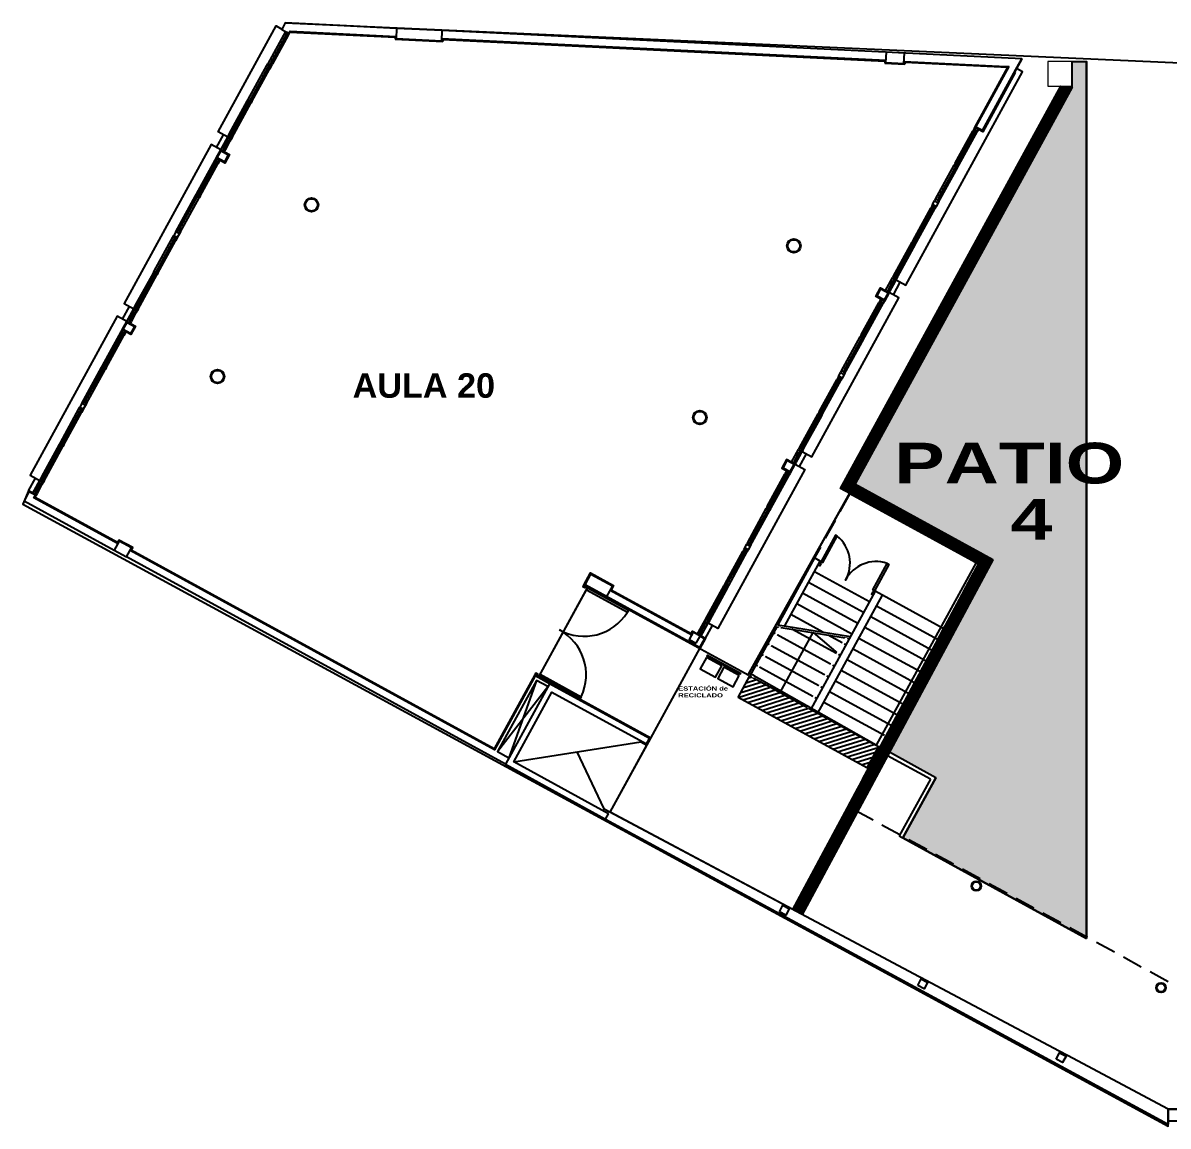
# Model space of a CAD drawing. Header units: millimetres. Extents: x -735 to -481, y 85 to 450.
# Drawn here: x -735.4 to -707.31, y 207.48 to 234.54 of the extents above; entities that cross this region are included whole.
import ezdxf

# ---------------------------------------------------------------- set-up
doc = ezdxf.new("R2010")
doc.units = ezdxf.units.MM
doc.linetypes.add('DASHED', pattern=[0.75, 0.5, -0.25])
doc.linetypes.add('HIDDEN2', pattern=[4.7625, 3.175, -1.5875])
doc.layers.get('0').update_dxf_attribs({"color": 6, "linetype": 'CONTINUOUS'})
for name, color, linetype in [('01', 1, 'CONTINUOUS'), ('1', 1, 'CONTINUOUS'), ('A-CARPINTERIAS PUERTAS', 2, 'CONTINUOUS'), ('A-ESCALERAS', 6, 'CONTINUOUS'), ('A-MUROS', 5, 'CONTINUOUS'), ('aire acondicionado', 2, 'CONTINUOUS'), ('dib - texto', 2, 'CONTINUOUS'), ('dib-carp barandas 1', 1, 'CONTINUOUS'), ('dib-carp vista 0', 14, 'CONTINUOUS'), ('dib-carp vista 1', 1, 'CONTINUOUS'), ('dib-carp vista 2', 2, 'CONTINUOUS'), ('dib-columnas', 6, 'CONTINUOUS'), ('dib-muros vista 1', 1, 'CONTINUOUS'), ('dib-muros vista 2', 2, 'CONTINUOUS'), ('dib-muros vista 3', 3, 'CONTINUOUS'), ('dib-proyec aereas', 2, 'HIDDEN2'), ('dib-revoque', 14, 'CONTINUOUS'), ('dib-verde', 64, 'CONTINUOUS'), ('E-COLUMNAS CILINDRICAS', 6, 'CONTINUOUS'), ('ESTRUCTURA', 6, 'CONTINUOUS'), ('SOLADOS EXTERIORES', 8, 'CONTINUOUS'), ('tramas-otras', 14, 'CONTINUOUS')]:
    doc.layers.add(name, color=color, linetype=linetype)
doc.layers.add('dib-rojo', color=12, linetype='CONTINUOUS', lineweight=20)
doc.layers.add('SUPERFICIES', color=6, linetype='CONTINUOUS', plot=False)
doc.styles.add('STYLE1', font='swisseb.ttf', dxfattribs={"width": 1.32})

# ---------------------------------------------------------------- blocks, each defined once
blk = doc.blocks.new('P.D.')
for points in [[(-0.511, -0.155), (-0.511, -0.205), (-1.665, -0.205), (-1.665, -0.155)], [(-0.511, -2.635), (-0.511, -2.585), (-1.665, -2.585), (-1.665, -2.635)]]:
    blk.add_lwpolyline(points, close=True)
for points in [[(-0.4, -0.13), (-0.511, -0.13), (-0.511, -0.155), (-0.455, -0.155), (-0.455, -0.18), (-0.4, -0.18), (-0.4, -0.15), (-0.4, -0.15), (-0.4, -0.13)], [(-0.4, -2.66), (-0.511, -2.66), (-0.511, -2.635), (-0.455, -2.635), (-0.455, -2.61), (-0.4, -2.61), (-0.4, -2.64), (-0.4, -2.64), (-0.4, -2.66)]]:
    blk.add_lwpolyline(points)
for centre, start, end in [((-0.406, -0.134), 183.2426, 270.257), ((-0.406, -2.656), 89.743, 176.7574)]:
    blk.add_arc(centre, 1.261, start, end)
blk = doc.blocks.new('p')
at = {"layer": 'dib-carp vista 1'}
for points in [[(0.025, 0.11), (0.074, 0.11), (0.074, 0.844), (0.025, 0.844)], [(1.515, 0.11), (1.466, 0.11), (1.466, 0.844), (1.515, 0.844)]]:
    blk.add_lwpolyline(points, close=True, dxfattribs=at)
blk.add_lwpolyline([(1.466, 0.844, 0.374042), (0.77, 0, 0.364715), (0.074, 0.844)], format="xyb", dxfattribs=at)
for points in [[(0, 0), (0, 0.11), (0.025, 0.11), (0.025, 0.055), (0.05, 0.055), (0.05, 0), (0.02, 0), (0.02, 0), (0, 0)], [(1.54, 0), (1.54, 0.11), (1.515, 0.11), (1.515, 0.055), (1.49, 0.055), (1.49, 0), (1.52, 0), (1.52, 0), (1.54, 0)]]:
    blk.add_lwpolyline(points, dxfattribs=at)

msp = doc.modelspace()

# ---------------------------------------------------------------- hatches: boundary and pattern name
at = {"layer": 'dib-carp vista 0'}
h = msp.add_hatch(dxfattribs=at)
h.set_pattern_fill('LINE', color=256, scale=0.01, angle=87.3015, style=0)
h.set_pattern_definition([(331.30148, (-719.929473, 214.57988), (0.01524638, 0.027849784), [])])
h.paths.add_polyline_path([(-709.738, 232.927), (-715.137, 223.064), (-715.277, 223.141), (-709.914, 232.939)])
h = msp.add_hatch(dxfattribs=at)
h.set_pattern_fill('LINE', color=256, scale=0.01, angle=-2.6985, style=0)
h.set_pattern_definition([(241.3015, (-715.04289, 223.159823), (0.02784978, -0.0152464), [])])
h.paths.add_polyline_path([(-711.995, 221.344), (-715.05, 223.016), (-714.973, 223.157), (-711.918, 221.484)])
at = {"layer": 'dib-verde'}
h = msp.add_hatch(dxfattribs=at)
h.set_pattern_fill('AR-SAND', color=256, scale=0.01, style=0)
h.paths.add_polyline_path([(-709.31, 212.081), (-713.815, 214.548), (-713.005, 216.026), (-714.145, 216.65), (-711.607, 221.371), (-714.993, 223.224), (-709.659, 232.967), (-709.659, 233.591), (-709.31, 233.591)])
at = {"layer": 'tramas-otras'}
h = msp.add_hatch(dxfattribs=at)
h.set_pattern_fill('LINE', color=256, scale=0.03, angle=17.3015)
h.set_pattern_definition([(17.3015, (-648.91574, 227.69751), (-0.02832735, 0.09094022), [])])
h.paths.add_polyline_path([(-717.855, 217.996), (-717.567, 218.523), (-714.409, 216.794), (-714.697, 216.268)])

# ---------------------------------------------------------------- linework, layer by layer
at = {"layer": '01'}
for p, q in [((-713.141, 215.986), (-714.193, 216.561)), ((-713.005, 216.026), (-714.145, 216.65)), ((-713.005, 216.026), (-713.815, 214.548)), ((-713.141, 215.986), (-713.902, 214.596)), ((-713.902, 214.596), (-709.31, 212.081))]:
    msp.add_line(p, q, dxfattribs=at)
msp.add_lwpolyline([(-709.31, 212.081), (-709.31, 233.598), (-709.31, 233.598), (-709.31, 233.598)], dxfattribs=at)
at = {"layer": 'A-ESCALERAS'}
for p, q in [((-714.635, 220.338), (-715.986, 221.077)), ((-714.779, 220.075), (-716.13, 220.814)), ((-714.923, 219.811), (-716.274, 220.551)), ((-712.824, 219.689), (-714.315, 220.505)), ((-715.067, 219.548), (-716.418, 220.288)), ((-714.46, 220.242), (-712.968, 219.425)), ((-715.781, 219.597), (-716.562, 220.025)), ((-714.604, 219.979), (-713.112, 219.162)), ((-715.355, 219.022), (-716.539, 219.67)), ((-714.748, 219.715), (-713.256, 218.899)), ((-715.499, 218.759), (-716.99, 219.575)), ((-715.211, 219.285), (-715.65, 219.525)), ((-714.892, 219.452), (-713.4, 218.636)), ((-715.643, 218.496), (-717.135, 219.312)), ((-715.036, 219.189), (-713.545, 218.373)), ((-715.787, 218.233), (-717.279, 219.049)), ((-715.18, 218.926), (-713.689, 218.11)), ((-715.931, 217.969), (-717.423, 218.786)), ((-715.324, 218.663), (-713.833, 217.847)), ((-715.468, 218.4), (-713.977, 217.583)), ((-715.612, 218.137), (-714.121, 217.32)), ((-714.265, 217.057), (-715.756, 217.873))]:
    msp.add_line(p, q, dxfattribs=at)
for points in [[(-716.713, 219.749), (-715.842, 221.34), (-715.982, 221.417), (-716.88, 219.776), (-715.101, 219.486)], [(-716.906, 219.73), (-715.126, 219.44)], [(-716.821, 218.114), (-716.016, 219.585)], [(-716.016, 219.585), (-715.355, 219.022)]]:
    msp.add_lwpolyline(points, dxfattribs=at)
at = {"layer": 'A-MUROS'}
for p, q in [((-714.234, 233.618), (-725.119, 234.151)), ((-723.564, 216.356), (-732.853, 221.441)), ((-707.01, 207.898), (-707.31, 207.898)), ((-707.31, 207.898), (-707.31, 207.526))]:
    msp.add_line(p, q, dxfattribs=at)
for points in [[(-726.233, 234.406), (-728.966, 234.54), (-729.046, 234.378), (-728.87, 234.281), (-728.845, 234.333), (-726.242, 234.206)], [(-711.864, 231.897), (-711.043, 233.396), (-710.901, 233.655), (-728.966, 234.54)], [(-713.785, 233.596), (-711.291, 233.474), (-711.211, 233.47)], [(-710.901, 233.655), (-711.864, 231.897), (-712.022, 231.983), (-711.211, 233.47)], [(-733.073, 221.767), (-735.126, 222.891), (-735.092, 222.952), (-735.25, 223.039), (-735.37, 222.82), (-733.16, 221.61)], [(-722.483, 218.33), (-722.834, 218.522), (-723.828, 216.706), (-732.766, 221.599)], [(-720.997, 220.628), (-718.994, 219.532)], [(-718.785, 219.498), (-718.683, 219.441), (-718.803, 219.222), (-721.083, 220.471)], [(-722.522, 218.26), (-722.802, 218.413), (-723.758, 216.668), (-723.477, 216.514)], [(-721.036, 215.143), (-723.36, 216.416), (-722.424, 218.126), (-720.099, 216.854), (-720.027, 216.985), (-722.483, 218.33), (-723.564, 216.356), (-721.108, 215.012), (-721.036, 215.143), (-721.036, 215.143), (-721.036, 215.143), (-721.036, 215.143)]]:
    msp.add_lwpolyline(points, dxfattribs=at)
for points in [[(-725.114, 234.351), (-726.233, 234.406), (-726.245, 234.156), (-725.126, 234.101)], [(-713.775, 233.796), (-714.224, 233.818), (-714.237, 233.568), (-713.787, 233.546)], [(-732.853, 221.441), (-732.732, 221.661), (-733.039, 221.829), (-733.16, 221.61)], [(-721.61, 220.759), (-721.465, 221.022), (-720.939, 220.734), (-721.083, 220.471)], [(-716.076, 217.706), (-715.9, 217.61), (-714.315, 220.505), (-714.491, 220.601)], [(-707.01, 207.598), (-707.31, 207.598), (-707.31, 207.898), (-707.01, 207.898)]]:
    msp.add_lwpolyline(points, close=True, dxfattribs=at)
at = {"layer": 'dib-carp vista 0'}
for p, q in [((-728.956, 234.328), (-729.388, 233.539)), ((-729.869, 232.659), (-729.412, 233.495)), ((-730.263, 231.732), (-729.805, 232.568)), ((-730.543, 231.429), (-730.375, 231.736)), ((-712.442, 231.048), (-711.985, 231.884)), ((-731.139, 230.339), (-730.682, 231.175)), ((-713.012, 230.217), (-712.554, 231.052)), ((-731.533, 229.412), (-731.076, 230.247)), ((-713.477, 229.158), (-713.02, 229.993)), ((-732.174, 228.449), (-731.717, 229.285)), ((-714.046, 228.327), (-713.589, 229.162)), ((-732.568, 227.522), (-732.11, 228.357)), ((-714.238, 227.976), (-714.07, 228.283)), ((-732.848, 227.219), (-732.68, 227.526)), ((-714.747, 226.838), (-714.29, 227.673)), ((-733.444, 226.129), (-732.987, 226.964)), ((-715.317, 226.006), (-714.859, 226.842)), ((-733.838, 225.202), (-733.381, 226.037)), ((-715.782, 224.947), (-715.325, 225.783)), ((-734.479, 224.239), (-734.022, 225.074)), ((-716.351, 224.116), (-715.894, 224.952)), ((-734.873, 223.311), (-734.415, 224.147)), ((-716.543, 223.765), (-716.375, 224.072)), ((-735.153, 223.008), (-734.985, 223.315)), ((-717.052, 222.627), (-716.595, 223.463)), ((-717.621, 221.796), (-717.164, 222.632)), ((-718.087, 220.737), (-717.63, 221.573)), ((-718.656, 219.906), (-718.199, 220.741)), ((-718.761, 219.507), (-718.593, 219.814))]:
    msp.add_line(p, q, dxfattribs=at)
for points in [[(-729.298, 233.547), (-728.914, 234.248)], [(-729.37, 233.415), (-729.803, 232.623)], [(-730.305, 231.812), (-729.871, 232.604)], [(-712.075, 231.876), (-712.508, 231.084)], [(-730.453, 231.437), (-730.333, 231.656)], [(-730.64, 231.095), (-731.074, 230.303)], [(-712.922, 230.225), (-712.488, 231.016)], [(-731.575, 229.492), (-731.141, 230.283)], [(-713.11, 229.985), (-713.543, 229.194)], [(-731.675, 229.205), (-732.108, 228.413)], [(-713.957, 228.334), (-713.523, 229.126)], [(-732.61, 227.602), (-732.176, 228.393)], [(-714.149, 227.983), (-714.029, 228.203)], [(-714.38, 227.665), (-714.813, 226.874)], [(-732.758, 227.227), (-732.638, 227.446)], [(-732.945, 226.885), (-733.379, 226.093)], [(-715.227, 226.014), (-714.793, 226.806)], [(-733.88, 225.281), (-733.446, 226.073)], [(-715.415, 225.775), (-715.848, 224.983)], [(-733.98, 224.994), (-734.413, 224.203)], [(-716.262, 224.124), (-715.828, 224.916)], [(-734.915, 223.391), (-734.481, 224.183)], [(-716.454, 223.773), (-716.334, 223.992)], [(-716.685, 223.455), (-717.118, 222.663)], [(-735.063, 223.016), (-734.943, 223.236)], [(-717.532, 221.804), (-717.098, 222.596)], [(-717.72, 221.565), (-718.153, 220.773)], [(-718.567, 219.914), (-718.133, 220.705)], [(-718.802, 219.587), (-718.682, 219.806)]]:
    msp.add_lwpolyline(points, dxfattribs=at)
for points in [[(-709.698, 232.949), (-715.127, 223.03), (-715.311, 223.131), (-709.928, 232.965)], [(-709.738, 232.927), (-715.137, 223.064), (-715.277, 223.141), (-709.914, 232.939)], [(-711.973, 221.303), (-715.084, 223.006), (-714.983, 223.19), (-711.872, 221.487)], [(-711.995, 221.344), (-715.05, 223.016), (-714.973, 223.157), (-711.918, 221.484)]]:
    msp.add_lwpolyline(points, close=True, dxfattribs=at)
at = {"layer": 'dib-carp vista 1'}
for p, q in [((-728.936, 234.26), (-729.32, 233.559)), ((-728.892, 234.236), (-729.276, 233.535)), ((-729.825, 232.635), (-729.392, 233.427)), ((-729.781, 232.611), (-729.348, 233.403)), ((-730.327, 231.824), (-729.893, 232.616)), ((-730.283, 231.8), (-729.849, 232.592)), ((-712.53, 231.096), (-712.097, 231.888)), ((-712.486, 231.072), (-712.053, 231.864)), ((-730.475, 231.449), (-730.355, 231.668)), ((-730.431, 231.425), (-730.311, 231.644)), ((-731.096, 230.315), (-730.662, 231.107)), ((-731.052, 230.291), (-730.618, 231.083)), ((-712.944, 230.237), (-712.51, 231.028)), ((-712.9, 230.213), (-712.466, 231.004)), ((-731.597, 229.504), (-731.163, 230.295)), ((-731.553, 229.48), (-731.12, 230.271)), ((-713.565, 229.206), (-713.132, 229.997)), ((-713.521, 229.182), (-713.088, 229.973)), ((-732.13, 228.425), (-731.697, 229.217)), ((-732.086, 228.401), (-731.653, 229.193)), ((-713.979, 228.346), (-713.545, 229.138)), ((-713.935, 228.322), (-713.501, 229.114)), ((-732.632, 227.614), (-732.198, 228.405)), ((-732.588, 227.59), (-732.154, 228.381)), ((-714.171, 227.995), (-714.051, 228.215)), ((-714.127, 227.971), (-714.007, 228.191)), ((-714.835, 226.886), (-714.402, 227.677)), ((-714.791, 226.862), (-714.358, 227.653)), ((-732.78, 227.239), (-732.66, 227.458)), ((-732.736, 227.215), (-732.616, 227.434)), ((-733.4, 226.105), (-732.967, 226.897)), ((-733.357, 226.081), (-732.923, 226.873)), ((-715.249, 226.026), (-714.815, 226.818)), ((-715.205, 226.002), (-714.771, 226.794)), ((-733.902, 225.293), (-733.468, 226.085)), ((-733.858, 225.269), (-733.424, 226.061)), ((-715.87, 224.996), (-715.437, 225.787)), ((-715.826, 224.971), (-715.393, 225.763)), ((-734.435, 224.215), (-734.002, 225.006)), ((-734.391, 224.191), (-733.958, 224.982)), ((-716.283, 224.136), (-715.85, 224.928)), ((-716.24, 224.112), (-715.806, 224.904)), ((-734.936, 223.403), (-734.503, 224.195)), ((-734.893, 223.379), (-734.459, 224.171)), ((-716.476, 223.785), (-716.356, 224.004)), ((-716.432, 223.761), (-716.312, 223.98)), ((-717.14, 222.675), (-716.707, 223.467)), ((-717.096, 222.651), (-716.663, 223.443)), ((-735.085, 223.028), (-734.965, 223.248)), ((-735.041, 223.004), (-734.921, 223.224)), ((-717.554, 221.816), (-717.12, 222.608)), ((-717.51, 221.792), (-717.076, 222.584)), ((-718.175, 220.785), (-717.742, 221.577)), ((-718.131, 220.761), (-717.698, 221.553)), ((-718.588, 219.926), (-718.155, 220.717)), ((-718.545, 219.902), (-718.111, 220.693)), ((-718.824, 219.599), (-718.704, 219.818)), ((-718.781, 219.575), (-718.66, 219.794))]:
    msp.add_line(p, q, dxfattribs=at)
at = {"layer": 'dib-carp vista 2'}
for points in [[(-728.892, 234.236), (-728.87, 234.281), (-728.915, 234.303), (-728.937, 234.258)], [(-729.3, 233.491), (-729.324, 233.447), (-729.412, 233.495), (-729.388, 233.539)], [(-729.3, 233.491), (-729.324, 233.447), (-729.412, 233.495), (-729.388, 233.539)], [(-729.324, 233.447), (-729.348, 233.403), (-729.392, 233.427), (-729.368, 233.471)], [(-729.3, 233.491), (-729.276, 233.535), (-729.32, 233.559), (-729.344, 233.515)], [(-729.825, 232.635), (-729.849, 232.592), (-729.893, 232.616), (-729.869, 232.659)], [(-729.781, 232.611), (-729.805, 232.568), (-729.849, 232.592), (-729.825, 232.635)], [(-730.263, 231.732), (-730.287, 231.688), (-730.375, 231.736), (-730.351, 231.78)], [(-730.263, 231.732), (-730.287, 231.688), (-730.375, 231.736), (-730.351, 231.78)], [(-730.283, 231.8), (-730.307, 231.756), (-730.351, 231.78), (-730.327, 231.824)], [(-712.073, 231.932), (-712.097, 231.888), (-712.053, 231.864), (-712.029, 231.908)], [(-712.049, 231.975), (-712.073, 231.932), (-711.985, 231.884), (-711.961, 231.927)], [(-712.049, 231.975), (-712.073, 231.932), (-711.985, 231.884), (-711.961, 231.927)], [(-730.475, 231.449), (-730.499, 231.405), (-730.455, 231.381), (-730.431, 231.425)], [(-730.331, 231.712), (-730.355, 231.668), (-730.311, 231.644), (-730.287, 231.688)], [(-730.57, 231.171), (-730.594, 231.127), (-730.682, 231.175), (-730.658, 231.219)], [(-730.57, 231.171), (-730.594, 231.127), (-730.682, 231.175), (-730.658, 231.219)], [(-730.594, 231.127), (-730.618, 231.083), (-730.662, 231.107), (-730.638, 231.151)], [(-712.53, 231.096), (-712.554, 231.052), (-712.51, 231.028), (-712.486, 231.072)], [(-712.486, 231.072), (-712.51, 231.028), (-712.466, 231.004), (-712.442, 231.048)], [(-731.096, 230.315), (-731.12, 230.271), (-731.163, 230.295), (-731.139, 230.339)], [(-731.052, 230.291), (-731.076, 230.247), (-731.12, 230.271), (-731.096, 230.315)], [(-713.108, 230.041), (-713.132, 229.997), (-713.088, 229.973), (-713.064, 230.017)], [(-713.084, 230.085), (-713.108, 230.041), (-713.02, 229.993), (-712.996, 230.037)], [(-713.084, 230.085), (-713.108, 230.041), (-713.02, 229.993), (-712.996, 230.037)], [(-713.036, 230.173), (-712.948, 230.125), (-712.996, 230.037), (-713.084, 230.085)], [(-713.012, 230.217), (-713.036, 230.173), (-712.948, 230.125), (-712.924, 230.169)], [(-713.012, 230.217), (-713.036, 230.173), (-712.948, 230.125), (-712.924, 230.169)], [(-712.944, 230.237), (-712.968, 230.193), (-712.924, 230.169), (-712.9, 230.213)], [(-731.553, 229.48), (-731.577, 229.436), (-731.621, 229.46), (-731.597, 229.504)], [(-731.605, 229.28), (-731.629, 229.237), (-731.717, 229.285), (-731.693, 229.328)], [(-731.605, 229.28), (-731.629, 229.237), (-731.717, 229.285), (-731.693, 229.328)], [(-731.629, 229.237), (-731.653, 229.193), (-731.697, 229.217), (-731.673, 229.261)], [(-731.557, 229.368), (-731.645, 229.416), (-731.693, 229.328), (-731.605, 229.28)], [(-731.533, 229.412), (-731.557, 229.368), (-731.645, 229.416), (-731.621, 229.46)], [(-731.533, 229.412), (-731.557, 229.368), (-731.645, 229.416), (-731.621, 229.46)], [(-713.565, 229.206), (-713.589, 229.162), (-713.545, 229.138), (-713.521, 229.182)], [(-713.521, 229.182), (-713.545, 229.138), (-713.501, 229.114), (-713.477, 229.158)], [(-732.13, 228.425), (-732.154, 228.381), (-732.198, 228.405), (-732.174, 228.449)], [(-732.086, 228.401), (-732.11, 228.357), (-732.154, 228.381), (-732.13, 228.425)], [(-714.046, 228.327), (-714.07, 228.283), (-713.983, 228.235), (-713.959, 228.278)], [(-714.046, 228.327), (-714.07, 228.283), (-713.983, 228.235), (-713.959, 228.278)], [(-714.027, 228.259), (-714.051, 228.215), (-714.007, 228.191), (-713.983, 228.235)], [(-713.979, 228.346), (-714.003, 228.303), (-713.959, 228.278), (-713.935, 228.322)], [(-714.171, 227.995), (-714.195, 227.952), (-714.151, 227.928), (-714.127, 227.971)], [(-732.568, 227.522), (-732.592, 227.478), (-732.68, 227.526), (-732.656, 227.57)], [(-732.568, 227.522), (-732.592, 227.478), (-732.68, 227.526), (-732.656, 227.57)], [(-732.588, 227.59), (-732.612, 227.546), (-732.656, 227.57), (-732.632, 227.614)], [(-714.378, 227.721), (-714.402, 227.677), (-714.358, 227.653), (-714.334, 227.697)], [(-714.354, 227.765), (-714.378, 227.721), (-714.29, 227.673), (-714.266, 227.717)], [(-714.354, 227.765), (-714.378, 227.721), (-714.29, 227.673), (-714.266, 227.717)], [(-732.78, 227.239), (-732.804, 227.195), (-732.76, 227.171), (-732.736, 227.215)], [(-732.636, 227.502), (-732.66, 227.458), (-732.616, 227.434), (-732.592, 227.478)], [(-732.875, 226.96), (-732.899, 226.916), (-732.987, 226.964), (-732.963, 227.008)], [(-732.875, 226.96), (-732.899, 226.916), (-732.987, 226.964), (-732.963, 227.008)], [(-732.899, 226.916), (-732.923, 226.873), (-732.967, 226.897), (-732.943, 226.94)], [(-714.835, 226.886), (-714.859, 226.842), (-714.815, 226.818), (-714.791, 226.862)], [(-714.791, 226.862), (-714.815, 226.818), (-714.771, 226.794), (-714.747, 226.838)], [(-733.4, 226.105), (-733.424, 226.061), (-733.468, 226.085), (-733.444, 226.129)], [(-733.357, 226.081), (-733.381, 226.037), (-733.424, 226.061), (-733.4, 226.105)], [(-715.413, 225.831), (-715.437, 225.787), (-715.393, 225.763), (-715.369, 225.807)], [(-715.389, 225.875), (-715.413, 225.831), (-715.325, 225.783), (-715.301, 225.827)], [(-715.389, 225.875), (-715.413, 225.831), (-715.325, 225.783), (-715.301, 225.827)], [(-715.341, 225.963), (-715.253, 225.915), (-715.301, 225.827), (-715.389, 225.875)], [(-715.317, 226.006), (-715.341, 225.963), (-715.253, 225.915), (-715.229, 225.958)], [(-715.317, 226.006), (-715.341, 225.963), (-715.253, 225.915), (-715.229, 225.958)], [(-715.249, 226.026), (-715.273, 225.982), (-715.229, 225.958), (-715.205, 226.002)], [(-733.858, 225.269), (-733.882, 225.226), (-733.926, 225.25), (-733.902, 225.293)], [(-733.91, 225.07), (-733.934, 225.026), (-734.022, 225.074), (-733.998, 225.118)], [(-733.91, 225.07), (-733.934, 225.026), (-734.022, 225.074), (-733.998, 225.118)], [(-733.934, 225.026), (-733.958, 224.982), (-734.002, 225.006), (-733.978, 225.05)], [(-733.862, 225.158), (-733.95, 225.206), (-733.998, 225.118), (-733.91, 225.07)], [(-733.838, 225.202), (-733.862, 225.158), (-733.95, 225.206), (-733.926, 225.25)], [(-733.838, 225.202), (-733.862, 225.158), (-733.95, 225.206), (-733.926, 225.25)], [(-715.87, 224.996), (-715.894, 224.952), (-715.85, 224.928), (-715.826, 224.971)], [(-715.826, 224.971), (-715.85, 224.928), (-715.806, 224.904), (-715.782, 224.947)], [(-734.435, 224.215), (-734.459, 224.171), (-734.503, 224.195), (-734.479, 224.239)], [(-734.391, 224.191), (-734.415, 224.147), (-734.459, 224.171), (-734.435, 224.215)], [(-716.351, 224.116), (-716.375, 224.072), (-716.288, 224.024), (-716.264, 224.068)], [(-716.351, 224.116), (-716.375, 224.072), (-716.288, 224.024), (-716.264, 224.068)], [(-716.331, 224.048), (-716.356, 224.004), (-716.312, 223.98), (-716.288, 224.024)], [(-716.283, 224.136), (-716.307, 224.092), (-716.264, 224.068), (-716.24, 224.112)], [(-716.476, 223.785), (-716.5, 223.741), (-716.456, 223.717), (-716.432, 223.761)], [(-734.873, 223.311), (-734.897, 223.267), (-734.985, 223.315), (-734.96, 223.359)], [(-734.873, 223.311), (-734.897, 223.267), (-734.985, 223.315), (-734.96, 223.359)], [(-734.893, 223.379), (-734.917, 223.335), (-734.96, 223.359), (-734.936, 223.403)], [(-716.683, 223.511), (-716.707, 223.467), (-716.663, 223.443), (-716.639, 223.487)], [(-716.659, 223.555), (-716.683, 223.511), (-716.595, 223.463), (-716.571, 223.507)], [(-716.659, 223.555), (-716.683, 223.511), (-716.595, 223.463), (-716.571, 223.507)], [(-735.085, 223.028), (-735.109, 222.984), (-735.065, 222.96), (-735.041, 223.004)], [(-734.941, 223.291), (-734.965, 223.248), (-734.921, 223.224), (-734.897, 223.267)], [(-717.14, 222.675), (-717.164, 222.632), (-717.12, 222.608), (-717.096, 222.651)], [(-717.096, 222.651), (-717.12, 222.608), (-717.076, 222.584), (-717.052, 222.627)], [(-717.718, 221.621), (-717.742, 221.577), (-717.698, 221.553), (-717.674, 221.597)], [(-717.694, 221.664), (-717.718, 221.621), (-717.63, 221.573), (-717.606, 221.616)], [(-717.694, 221.664), (-717.718, 221.621), (-717.63, 221.573), (-717.606, 221.616)], [(-717.645, 221.752), (-717.558, 221.704), (-717.606, 221.616), (-717.694, 221.664)], [(-717.621, 221.796), (-717.645, 221.752), (-717.558, 221.704), (-717.534, 221.748)], [(-717.621, 221.796), (-717.645, 221.752), (-717.558, 221.704), (-717.534, 221.748)], [(-717.554, 221.816), (-717.578, 221.772), (-717.534, 221.748), (-717.51, 221.792)], [(-718.175, 220.785), (-718.199, 220.741), (-718.155, 220.717), (-718.131, 220.761)], [(-718.131, 220.761), (-718.155, 220.717), (-718.111, 220.693), (-718.087, 220.737)], [(-718.588, 219.926), (-718.612, 219.882), (-718.569, 219.858), (-718.545, 219.902)], [(-718.636, 219.838), (-718.66, 219.794), (-718.704, 219.818), (-718.68, 219.862)], [(-718.656, 219.906), (-718.68, 219.862), (-718.593, 219.814), (-718.569, 219.858)], [(-718.656, 219.906), (-718.68, 219.862), (-718.593, 219.814), (-718.569, 219.858)], [(-718.781, 219.575), (-718.805, 219.531), (-718.848, 219.555), (-718.824, 219.599)]]:
    msp.add_lwpolyline(points, close=True, dxfattribs=at)
at = {"layer": 'dib-columnas'}
for points in [[(-721.637, 220.751), (-721.637, 220.751)], [(-716.843, 212.739), (-716.759, 212.898), (-716.6, 212.813), (-716.684, 212.655)], [(-713.45, 210.931), (-713.365, 211.09), (-713.207, 211.005), (-713.291, 210.846)], [(-710.057, 209.123), (-709.972, 209.281), (-709.813, 209.197), (-709.898, 209.038)]]:
    msp.add_lwpolyline(points, close=True, dxfattribs=at)
for centre in [(-712.015, 213.368), (-707.482, 210.874), (-707.482, 210.874), (-707.482, 210.874)]:
    msp.add_circle(centre, 0.1, dxfattribs=at)
at = {"layer": 'dib-muros vista 1'}
msp.add_lwpolyline([(-716.906, 219.73), (-717.567, 218.523), (-717.567, 218.523)], dxfattribs=at)
at = {"layer": 'dib-muros vista 2'}
for p, q in [((-730.648, 231.487), (-730.48, 231.794)), ((-714.045, 227.87), (-713.877, 228.177)), ((-732.953, 227.276), (-732.785, 227.583)), ((-716.35, 223.66), (-716.182, 223.967)), ((-735.258, 223.066), (-735.09, 223.373)), ((-718.655, 219.449), (-718.487, 219.756))]:
    msp.add_line(p, q, dxfattribs=at)
for points in [[(-730.375, 231.737), (-730.611, 231.866), (-729.187, 234.468), (-729.043, 234.385)], [(-713.983, 228.235), (-713.746, 228.105), (-710.879, 233.342), (-711.028, 233.423)], [(-730.543, 231.429), (-730.779, 231.559), (-732.916, 227.655), (-732.68, 227.526)], [(-716.288, 224.024), (-716.051, 223.895), (-713.914, 227.798), (-714.151, 227.928)], [(-732.848, 227.219), (-733.084, 227.348), (-735.221, 223.445), (-734.941, 223.291)], [(-716.456, 223.717), (-716.219, 223.588), (-718.356, 219.684), (-718.593, 219.814)]]:
    msp.add_lwpolyline(points, dxfattribs=at)
for points in [[(-709.659, 232.967), (-715.117, 222.996), (-715.345, 223.121), (-709.942, 232.991)], [(-711.96, 221.267), (-715.118, 222.996), (-714.993, 223.224), (-711.835, 221.496)]]:
    msp.add_lwpolyline(points, close=True, dxfattribs=at)
at = {"layer": 'dib-muros vista 3'}
msp.add_lwpolyline([(-721.108, 215.012), (-707.31, 207.526)], dxfattribs=at)
at = {"layer": 'dib-proyec aereas'}
for p, q in [((-720, 216.993), (-718.795, 219.195)), ((-720.994, 215.178), (-720.091, 216.827))]:
    msp.add_line(p, q, dxfattribs=at)
for points in [[(-723.758, 216.668), (-722.522, 218.26)], [(-722.802, 218.413), (-723.477, 216.514)]]:
    msp.add_lwpolyline(points, dxfattribs=at)
at = {"layer": 'dib-revoque'}
for p, q in [((-726.263, 234.186), (-726.266, 234.137)), ((-725.095, 234.129), (-725.098, 234.08)), ((-714.255, 233.598), (-714.257, 233.549)), ((-713.766, 233.575), (-713.768, 233.525))]:
    msp.add_line(p, q, dxfattribs=at)
for points in [[(-728.854, 234.313), (-726.263, 234.186)], [(-726.266, 234.137), (-725.098, 234.08)], [(-725.095, 234.129), (-714.255, 233.598)], [(-714.257, 233.549), (-713.768, 233.525)], [(-713.766, 233.575), (-711.241, 233.451)], [(-711.059, 233.326), (-711.856, 231.87), (-712.049, 231.975), (-711.241, 233.451)], [(-720.231, 216.926), (-720.24, 216.908), (-720.091, 216.827), (-720, 216.993), (-722.842, 218.549), (-723.836, 216.733), (-732.739, 221.607), (-732.705, 221.669), (-733.047, 221.856), (-733.081, 221.795), (-735.098, 222.899), (-735.065, 222.96), (-735.258, 223.066), (-735.397, 222.735), (-707.31, 207.48), (-707.31, 207.898)], [(-718.795, 219.195), (-721.637, 220.751), (-721.473, 221.049), (-720.912, 220.742), (-720.97, 220.636), (-719.005, 219.561), (-718.971, 219.622), (-718.655, 219.449), (-718.795, 219.195)], [(-722.734, 218.518), (-721.576, 220.633)], [(-707.31, 207.898), (-709.773, 209.208), (-709.985, 209.321), (-709.985, 209.321), (-709.985, 209.321), (-713.379, 211.127), (-713.167, 211.014), (-713.379, 211.127), (-713.167, 211.014), (-716.562, 212.82), (-716.562, 212.82), (-716.562, 212.82), (-716.562, 212.82), (-721.144, 215.257), (-721.168, 215.213)]]:
    msp.add_lwpolyline(points, dxfattribs=at)
for centre in [(-712.015, 213.368), (-707.482, 210.874), (-707.482, 210.874), (-707.482, 210.874)]:
    msp.add_circle(centre, 0.12, dxfattribs=at)
at = {"layer": 'dib-rojo'}
msp.add_lwpolyline([(-710.259, 232.991), (-709.659, 232.991), (-709.659, 233.591), (-710.259, 233.591)], close=True, dxfattribs=at)
at = {"layer": 'dib-verde'}
msp.add_lwpolyline([(-709.31, 212.081), (-713.815, 214.548), (-713.005, 216.026), (-714.145, 216.65), (-711.607, 221.371), (-714.993, 223.224), (-709.659, 232.967), (-709.659, 233.591), (-709.31, 233.591)], close=True, dxfattribs=at)
at = {"layer": 'E-COLUMNAS CILINDRICAS'}
for centre, radius in [((-728.32, 230.075), 0.17), ((-728.32, 230.075), 0.15), ((-716.489, 229.071), 0.17), ((-730.625, 225.865), 0.17), ((-718.794, 224.861), 0.17), ((-718.794, 224.861), 0.15)]:
    msp.add_circle(centre, radius, dxfattribs=at)
at = {"layer": 'ESTRUCTURA'}
for points in [[(-730.658, 231.219), (-730.543, 231.429), (-730.332, 231.314), (-730.448, 231.103)], [(-730.631, 231.227), (-730.535, 231.402), (-730.359, 231.306), (-730.455, 231.131)], [(-714.151, 227.928), (-714.266, 227.717), (-714.477, 227.832), (-714.361, 228.043)], [(-714.178, 227.92), (-714.274, 227.744), (-714.449, 227.84), (-714.353, 228.016)], [(-732.963, 227.008), (-732.848, 227.219), (-732.637, 227.103), (-732.752, 226.893)], [(-732.936, 227.016), (-732.84, 227.192), (-732.664, 227.095), (-732.76, 226.92)], [(-716.571, 223.507), (-716.456, 223.717), (-716.666, 223.833), (-716.781, 223.622)], [(-716.579, 223.534), (-716.483, 223.709), (-716.658, 223.805), (-716.754, 223.63)]]:
    msp.add_lwpolyline(points, close=True, dxfattribs=at)
for centre in [(-716.489, 229.071), (-730.625, 225.865)]:
    msp.add_circle(centre, 0.15, dxfattribs=at)
at = {"layer": 'SOLADOS EXTERIORES'}
msp.add_lwpolyline([(-717.855, 217.996), (-717.567, 218.523), (-714.409, 216.794), (-714.697, 216.268), (-717.855, 217.996)], dxfattribs=at)
at = {"layer": 'SUPERFICIES'}
msp.add_line((-728.966, 234.54), (-658.435, 231.388), dxfattribs=at)
at = {"layer": 'tramas-otras'}
for points in [[(-723.36, 216.416), (-720.24, 216.908)], [(-721.143, 215.259), (-721.8, 216.662)]]:
    msp.add_lwpolyline(points, dxfattribs=at)

# ---------------------------------------------------------------- block references
at = {"layer": 'A-CARPINTERIAS PUERTAS', "rotation": 331.3021531939308}
msp.add_blockref('p', (-715.894, 221.244), dxfattribs=at)
at = {"layer": 'A-CARPINTERIAS PUERTAS', "xscale": 0.9920948616757906, "yscale": 0.9920948616757906, "zscale": 0.9920948616757906, "rotation": 151.3015061137843}
msp.add_blockref('P.D.', (-723.252, 218.627), dxfattribs=at)

# ---------------------------------------------------------------- texts
at = {"layer": 'dib - texto', "attachment_point": 1, "style": 'STYLE1'}
for s, insert, char_height, width in [('{\\fArial|b1|i0|c0|p34;AULA 20}', (-727.31, 225.945), 0.6, 20.056), ('PATIO ', (-714.021, 224.242), 1, 20.056), ('4', (-711.172, 222.861), 1, 20.056), ('ESTACIÓN de RECICLADO', (-719.324, 218.263), 0.1, 2.0056)]:
    msp.add_mtext(s, dxfattribs=dict(at, insert=insert, char_height=char_height, width=width))

# ---------------------------------------------------------------- next in the draw order: wipeouts: each hides what was drawn before it
for points, layer in [([(-716.163, 217.754), (-716.119, 217.73), (-715.179, 219.448), (-715.231, 219.457)], 'A-ESCALERAS'), ([(-718.727, 219.215), (-717.587, 218.59), (-717.611, 218.547), (-718.751, 219.171)], 'dib-carp barandas 1')]:
    msp.add_wipeout(points).dxf.layer = layer

# ---------------------------------------------------------------- next in the draw order: hatches: boundary and pattern name
at = {"layer": 'dib-carp vista 0'}
h = msp.add_hatch(dxfattribs=at)
h.set_pattern_fill('LINE', color=256, scale=0.01, angle=-92.6944, style=0)
h.set_pattern_definition([(151.30557, (-711.671784, 221.42116), (-0.01524439, -0.02785087), [])])
h.paths.add_polyline_path([(-716.436, 212.83), (-711.815, 221.428), (-711.675, 221.351), (-716.296, 212.754)])

# ---------------------------------------------------------------- next in the draw order: linework, layer by layer
at = {"layer": '1'}
for points in [[(-718.635, 218.977), (-718.788, 218.696), (-718.411, 218.489), (-718.257, 218.77)], [(-718.257, 218.77), (-718.635, 218.977)], [(-718.203, 218.74), (-718.357, 218.46), (-717.98, 218.253), (-717.826, 218.534)], [(-717.826, 218.534), (-718.203, 218.74)]]:
    msp.add_lwpolyline(points, dxfattribs=at)
msp.add_lwpolyline([(-717.812, 218.56), (-718.62, 219.003), (-718.606, 219.029), (-717.797, 218.587)], close=True, dxfattribs=at)
at = {"layer": 'A-MUROS'}
msp.add_lwpolyline([(-718.881, 219.322), (-718.785, 219.498), (-718.961, 219.594), (-719.057, 219.418)], close=True, dxfattribs=at)
at = {"layer": 'dib-carp vista 0'}
for points in [[(-716.477, 212.808), (-711.825, 221.462), (-711.641, 221.361), (-716.293, 212.707)], [(-716.436, 212.83), (-711.815, 221.428), (-711.675, 221.351), (-716.296, 212.754)]]:
    msp.add_lwpolyline(points, close=True, dxfattribs=at)
at = {"layer": 'dib-muros vista 2'}
msp.add_lwpolyline([(-716.512, 212.795), (-711.835, 221.496), (-711.607, 221.371), (-716.284, 212.671)], close=True, dxfattribs=at)
at = {"layer": 'dib-proyec aereas', "linetype": 'DASHED'}
msp.add_lwpolyline([(-707.31, 211.022), (-715.156, 215.318), (-711.96, 221.267), (-711.96, 221.267), (-715.118, 222.996), (-715.982, 221.417)], dxfattribs=at)

# ---------------------------------------------------------------- next in the draw order: wipeouts: each hides what was drawn before it
msp.add_wipeout([(-717.523, 218.499), (-717.479, 218.475), (-716.801, 219.713), (-716.853, 219.721)]).dxf.layer = 'dib-carp barandas 1'

# ---------------------------------------------------------------- next in the draw order: linework, layer by layer
at = {"layer": 'aire acondicionado'}
msp.add_lwpolyline([(-717.587, 218.59), (-715.118, 222.996), (-712.018, 221.302), (-714.468, 216.826)], close=True, dxfattribs=at)
at = {"layer": 'SUPERFICIES'}
msp.add_lwpolyline([(-722.746, 218.496), (-721.54, 220.698), (-717.611, 218.547), (-714.993, 223.224), (-711.833, 221.5), (-716.512, 212.795), (-720.994, 215.178), (-720, 216.993)], close=True, dxfattribs=at)

doc.saveas('drawing.dxf')
